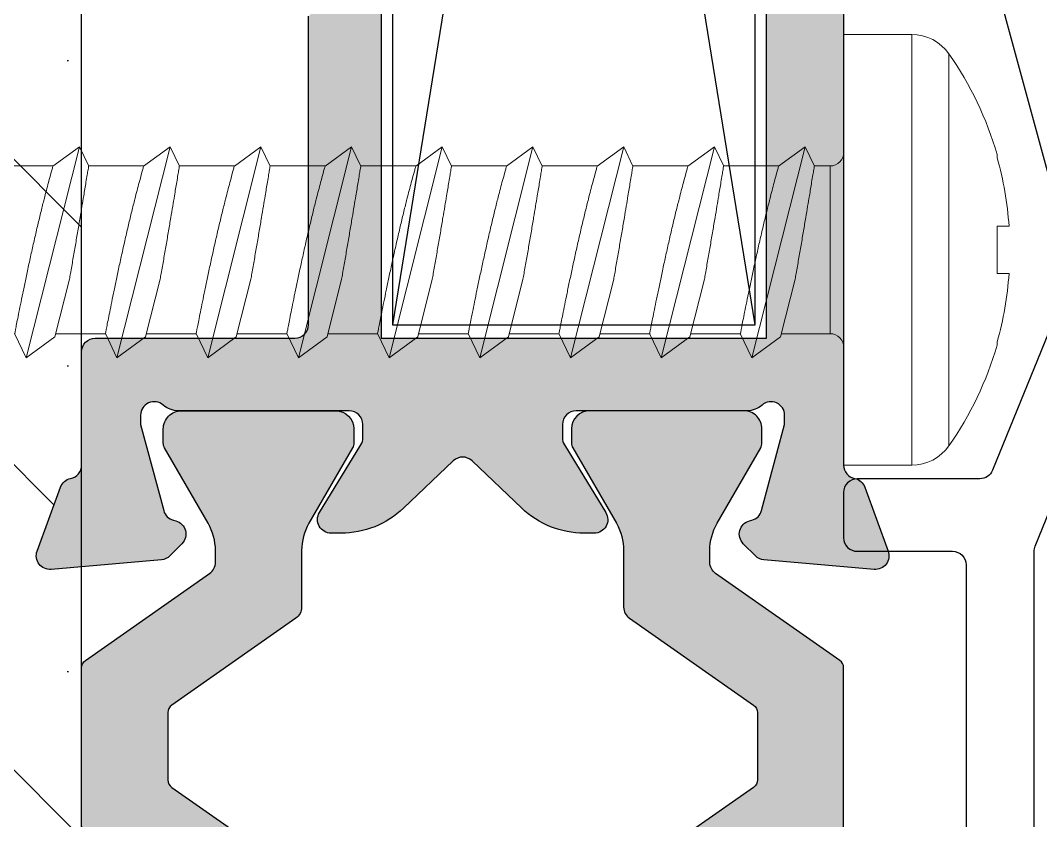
# Model space of a CAD drawing. Header units: millimetres. Extents: x 221 to 2771, y 196 to 840.
# Drawn here: x 488.093 to 492.592, y 639.186 to 642.715 of the extents above; entities that cross this region are included whole.
import ezdxf

# ---------------------------------------------------------------- set-up
doc = ezdxf.new("R2010")
doc.units = ezdxf.units.MM

# ---------------------------------------------------------------- blocks, each defined once
blk = doc.blocks.new('937600')
at = {"ltscale": 10, "true_color": 0xfed100}
blk.add_hatch(color=40, dxfattribs=at).paths.add_polyline_path([(1547.88237995128, 2589.597341685048), (1545.966553233715, 2592.334110638787, 0.2447295994679576), (1545.80270933737, 2592.419414616057), (1542.338200970781, 2592.419414616057, 0.2446984432265046), (1542.174370561923, 2592.334129903325), (1540.258050821073, 2589.59734168515, -0.244698443229239), (1540.012305207787, 2589.469414616056), (1539.751562038195, 2589.469414616056, -0.1316524975878347), (1539.151562038194, 2589.630184131516), (1537.486895248162, 2590.59127995085, 0.1316524975909414), (1537.381895248162, 2590.619414616054), (1537.070215386141, 2590.619414616054, 0.4142135623735969), (1536.670215386141, 2590.219414616056), (1536.670215386141, 2586.819414616055, 0.4142135623722245), (1537.070215386141, 2586.419414616053), (1537.381895248162, 2586.419414616053, 0.1316524975844648), (1537.486895248162, 2586.447549281262), (1539.151562038194, 2587.408645100595, -0.1316524975861845), (1539.751562038194, 2587.569414616055), (1541.001382603835, 2587.569414616055, 0.2446984432270405), (1541.247128217122, 2587.697341685149), (1543.163447957972, 2590.434129903328, -0.244698443230316), (1543.327278366829, 2590.519414616056), (1544.813152405453, 2590.519414616052, -0.2446984432284103), (1544.976982814311, 2590.434129903328), (1546.893302555161, 2587.697341685149, 0.2446984432273968), (1547.139048168448, 2587.569414616055), (1548.388868734089, 2587.569414616055, -0.1316524975861845), (1548.988868734089, 2587.408645100595), (1550.653535524121, 2586.447549281262, 0.1316524975844648), (1550.758535524121, 2586.419414616053), (1551.070215386141, 2586.419414616053, 0.4002778265251162), (1551.469758258792, 2586.80029674708), (1551.469758258792, 2590.119414616021), (1551.469758470221, 2590.238528065873, 0.4002810346958955), (1551.070215386141, 2590.619414616054), (1550.75853552412, 2590.619414616054, 0.1316524975914734), (1550.653535524121, 2590.59127995085), (1548.988868734088, 2589.630184131513, -0.1316524975870561), (1548.388868734088, 2589.469414616056), (1548.128125564496, 2589.469414616056, -0.2446984431217961)])
at = {"color": 40, "ltscale": 10, "true_color": 0xfed100}
blk.add_lwpolyline([(1551.470215386141, 2590.219414616056, 0.4142135623730951), (1551.070215386141, 2590.619414616054), (1550.758535524121, 2590.619414616054, 0.131652497587379), (1550.653535524121, 2590.59127995085), (1548.988868734089, 2589.630184131516, -0.1316524975873898), (1548.388868734089, 2589.469414616056), (1548.128125564496, 2589.469414616056, -0.2446984432290403), (1547.882379951209, 2589.59734168515), (1545.966553233715, 2592.334110638787, 0.2447295994633319), (1545.80270933737, 2592.419414616057), (1542.338200970781, 2592.419414616057, 0.2446984432290396), (1542.174370561923, 2592.334129903325), (1540.258050821074, 2589.59734168515, -0.2446984432290477), (1540.012305207787, 2589.469414616056), (1539.751562038194, 2589.469414616056, -0.1316524975873808), (1539.151562038194, 2589.630184131516), (1537.486895248162, 2590.59127995085, 0.1316524975873792), (1537.381895248162, 2590.619414616054), (1537.070215386141, 2590.619414616054, 0.4142135623730951), (1536.670215386141, 2590.219414616056), (1536.670215386141, 2586.819414616055, 0.414213562373091), (1537.070215386141, 2586.419414616053), (1537.381895248162, 2586.419414616053, 0.1316524975873785), (1537.486895248162, 2586.447549281262), (1539.151562038194, 2587.408645100595, -0.1316524975873824), (1539.751562038194, 2587.569414616055), (1541.001382603835, 2587.569414616055, 0.244698443229043), (1541.247128217122, 2587.697341685149), (1543.163447957972, 2590.434129903328, -0.2446984432290456), (1543.327278366829, 2590.519414616056), (1544.813152405453, 2590.519414616052, -0.2446984432290492), (1544.976982814311, 2590.434129903328), (1546.893302555161, 2587.697341685149, 0.2446984432290454), (1547.139048168448, 2587.569414616055), (1548.388868734089, 2587.569414616055, -0.1316524975873801), (1548.988868734089, 2587.408645100595), (1550.653535524121, 2586.447549281262, 0.1316524975874262), (1550.758535524121, 2586.419414616053), (1551.070215386141, 2586.419414616053, 0.4142135623730992), (1551.470215386141, 2586.819414616055)], format="xyb", close=True, dxfattribs=at)
blk = doc.blocks.new('4455')
at = {"ltscale": 10}
h = blk.add_hatch(color=252, dxfattribs=at)
h.dxf.hatch_style = 1
edge = h.paths.add_edge_path(flags=16)
edge.add_line((-228.5316633276282, -163.0348603060303), (-228.5316633276282, -156.4833934682138))
edge.add_line((-228.5316633276282, -156.4833934682138), (-216.0688442335498, -156.0481822354669))
edge.add_arc((-216.1316633276065, -154.2492787468569), 1.799999999975364, 271.9999999997794, 360.0000000000724)
edge.add_line((-214.3316633276311, -154.2492787468546), (-214.3316633276311, -133.5348603060884))
edge.add_arc((-216.1290599715097, -133.6316348100988), 1.800000000014573, 3.081914078974923, 64.99999999957359)
edge.add_line((-215.3683471003582, -132.0002807934252), (-217.1584488061538, -131.1655426591352))
edge.add_arc((-217.031663327657, -130.8936503230408), 0.2999999999741564, 180.0000000025865, 245.0000000030513, ccw=False)
edge.add_line((-217.3316633276312, -130.8936503230544), (-217.3316633276312, -128.4578184767343))
edge.add_arc((-217.0316633275935, -128.4578184767362), 0.3000000000377298, 154.0000000001847, 179.9999999996427, ccw=False)
edge.add_line((-217.3013015415175, -128.3263071326838), (-216.5097319518148, -126.7033489620263))
edge.add_arc((-216.2400937379448, -126.8348603060767), 0.2999999999882833, 89.99999999632428, 153.9999999959923, ccw=False)
edge.add_line((-216.2400937379256, -126.5348603060884), (-210.5316633276283, -126.5348603060302))
edge.add_line((-210.5316633276283, -126.5348603060302), (-210.5316633276283, -129.4625834868239))
edge.add_arc((-210.231663327634, -129.4625834868196), 0.2999999999942696, 180.0000000008265, 255.0000000017804)
edge.add_line((-210.3093090411543, -129.7523612347032), (-209.3303858472767, -130.0146629139381))
edge.add_arc((-209.4080315608506, -130.3044406618411), 0.3000000000268335, -29.999999996954273, 74.99999999284819, ccw=False)
edge.add_line((-209.148223939684, -130.4544406618407), (-209.3101242967581, -130.7348603060419))
edge.add_arc((-207.0584582468857, -132.0348603060384), 2.600000000026736, 150.000000000428, 270.0000000001783)
edge.add_line((-207.0584582468776, -134.6348603060651), (-200.3316633276311, -134.6348603060651))
edge.add_line((-200.3316633276311, -134.6348603060651), (-200.3316633276311, -163.0348603060302))
edge.add_line((-200.3316633276311, -163.0348603060302), (-228.5316633276282, -163.0348603060303))
edge = h.paths.add_edge_path()
edge.add_line((-202.3316633276283, -174.8348603060186), (-202.6316633276285, -174.5348603060193))
edge.add_line((-202.6316633276285, -174.5348603060193), (-202.9316633276278, -174.8348603060186))
edge.add_line((-202.9316633276278, -174.8348603060186), (-208.0316633276282, -174.8348603060186))
edge.add_line((-208.0316633276282, -174.8348603060186), (-208.0316633276282, -179.8348603060186))
edge.add_line((-208.0316633276282, -179.8348603060186), (-211.1388430045747, -179.8348603060186))
edge.add_arc((-211.1388430045845, -179.5348603060244), 0.2999999999942226, 210.0000000070649, 270.0000000018619, ccw=False)
edge.add_line((-211.3986506256963, -179.6848603060535), (-211.9914709487541, -178.6580653868332))
edge.add_arc((-211.7316633276089, -178.5080653868118), 0.3000000000192524, 179.999999999643, 210.0000000025995, ccw=False)
edge.add_line((-212.0316633276282, -178.50806538681), (-212.0316633276282, -178.1348603060069))
edge.add_arc((-211.7316633276364, -178.1348603060103), 0.2999999999917323, 89.99999999925478, 179.9999999993556, ccw=False)
edge.add_line((-211.7316633276325, -177.8348603060186), (-211.2543130584356, -177.8348603060186))
edge.add_arc((-211.2543130584609, -178.1348603060278), 0.300000000009234, 29.999999995883627, 89.99999999517797, ccw=False)
edge.add_line((-210.9945054373068, -177.9848603060419), (-210.7058303027054, -178.4848603060419))
edge.add_arc((-210.4460226816062, -178.3348603060346), 0.2999999999723528, 210.0000000046534, 270.0000000070526)
edge.add_line((-210.4460226815693, -178.6348603060069), (-209.7316633276325, -178.6348603060069))
edge.add_arc((-209.7316633276255, -178.334860306011), 0.2999999999959282, 269.9999999986665, 359.9999999985543)
edge.add_line((-209.4316633276296, -178.3348603060186), (-209.4316633276296, -176.8878661589879))
edge.add_arc((-209.7316633276494, -176.8878661589811), 0.3000000000197281, 359.9999999986983, 404.9999999948432)
edge.add_line((-209.5195312932603, -176.6757341246303), (-209.9436972008746, -176.2515682169652))
edge.add_arc((-209.7315651665043, -176.0394361826297), 0.2999999999955416, 131.4096221086089, 224.9999999952986, ccw=False)
edge.add_line((-209.9299965148286, -175.8144361826308), (-209.6129872682479, -175.5348603060302))
edge.add_arc((-209.8775623993649, -175.2348603060275), 0.4000000000089536, 311.409622110143, 449.9999999995514)
edge.add_line((-209.8775623993618, -174.8348603060186), (-218.7316633276289, -174.8348603060186))
edge.add_line((-218.7316633276289, -174.8348603060186), (-219.0316633276282, -174.5348603060193))
edge.add_line((-219.0316633276282, -174.5348603060193), (-219.3316633276283, -174.8348603060186))
edge.add_line((-219.3316633276283, -174.8348603060186), (-228.1857642559019, -174.8348603060186))
edge.add_arc((-228.1857642558986, -175.2348603060276), 0.400000000009003, 90.00000000046738, 228.5903778898383)
edge.add_line((-228.4503393870157, -175.5348603060303), (-228.133330140435, -175.8144361826308))
edge.add_arc((-228.3317614887592, -176.0394361826298), 0.2999999999954813, -44.999999995310816, 48.59037789140342, ccw=False)
edge.add_line((-228.119629454389, -176.2515682169652), (-228.543795361996, -176.6757341246303))
edge.add_arc((-228.3316633276083, -176.8878661589806), 0.3000000000183608, 135.0000000050487, 180.0000000014099)
edge.add_line((-228.6316633276267, -176.887866158988), (-228.6316633276267, -178.3348603060186))
edge.add_arc((-228.331663327635, -178.3348603060152), 0.2999999999917299, 180.0000000006439, 270.0000000007457)
edge.add_line((-228.3316633276311, -178.634860306007), (-227.6173039736725, -178.634860306007))
edge.add_arc((-227.617303973647, -178.3348603060274), 0.2999999999795507, 269.9999999951307, 329.9999999945529)
edge.add_line((-227.3574963525436, -178.4848603060419), (-227.0688212179496, -177.9848603060419))
edge.add_arc((-226.8090135967888, -178.1348603060393), 0.3000000000206891, 90.00000000608509, 150.0000000028533, ccw=False)
edge.add_line((-226.8090135968207, -177.8348603060186), (-226.3316633276311, -177.8348603060186))
edge.add_arc((-226.3316633276241, -178.1348603060146), 0.2999999999959329, 1.4466081665887032e-09, 90.00000000133258, ccw=False)
edge.add_line((-226.0316633276282, -178.134860306007), (-226.0316633276282, -178.50806538681))
edge.add_arc((-226.3316633276519, -178.5080653868233), 0.3000000000237198, -29.99999999959158, 2.5352733246108983e-09, ccw=False)
edge.add_line((-226.0718557064949, -178.6580653868333), (-226.66467602956, -179.6848603060535))
edge.add_arc((-226.9244836506643, -179.5348603060375), 0.2999999999810761, 269.9999999939093, 329.9999999943847, ccw=False)
edge.add_line((-226.9244836506962, -179.8348603060186), (-229.7316633276325, -179.8348603060186))
edge.add_arc((-229.7316633276376, -179.5348603060207), 0.2999999999978668, 180.0000000018159, 270.0000000009632, ccw=False)
edge.add_line((-230.0316633276354, -179.5348603060303), (-230.0316633276282, -155.3245669384088))
edge.add_arc((-229.7316633276541, -155.3245669384162), 0.2999999999741033, 91.99999999738259, 179.9999999985895, ccw=False)
edge.add_line((-229.7421331766503, -155.0247496903358), (-216.1211934786091, -154.5490959949275))
edge.add_arc((-216.1316633276055, -154.2492787468469), 0.2999999999743903, 271.9999999974357, 359.9999999985367)
edge.add_line((-215.8316633276311, -154.2492787468546), (-215.8316633276311, -133.6304208451948))
edge.add_arc((-216.1316633276537, -133.6304208451809), 0.3000000000225134, 359.9999999973533, 424.9999999971677)
edge.add_line((-216.0048778491085, -133.3585285090558), (-218.2542815893733, -132.3096143187323))
edge.add_arc((-217.8316633276198, -131.403306531689), 1.000000000011383, 179.9999999994778, 244.9999999994949, ccw=False)
edge.add_line((-218.8316633276312, -131.4033065316799), (-218.8316633276312, -128.2731239238238))
edge.add_arc((-217.831663327616, -128.2731239238234), 1.000000000015183, 153.9999999999899, 180.0000000000217, ccw=False)
edge.add_line((-218.7304573739287, -127.8347527770275), (-217.6387832657541, -125.5964891592922))
edge.add_arc((-216.7399892194606, -126.034860306085), 0.9999999999965712, 89.9999999997687, 153.9999999996642, ccw=False)
edge.add_line((-216.7399892194566, -125.0348603060884), (-207.4374595160165, -125.0348603060302))
edge.add_arc((-207.4374595159993, -125.3348603060087), 0.2999999999784866, 9.999999999855788, 90.00000000328072, ccw=False)
edge.add_line((-207.1420171901167, -125.2827658527131), (-207.0362210017314, -125.882765852748))
edge.add_arc((-207.3316633276372, -125.934860306041), 0.3000000000008662, -89.99999999885188, 9.999999998591022, ccw=False)
edge.add_line((-207.3316633276312, -126.2348603060419), (-208.6316633276341, -126.2348603060419))
edge.add_arc((-208.6316633276385, -126.5348603060331), 0.2999999999912348, 89.99999999915973, 179.9999999994507)
edge.add_line((-208.9316633276297, -126.5348603060302), (-208.9316633276297, -128.2348603060419))
edge.add_arc((-208.6316633276351, -128.2348603060373), 0.2999999999946185, 180.0000000008776, 255.0000000017293)
edge.add_line((-208.7093090411557, -128.5246380539211), (-207.4980548155994, -128.8491926454772))
edge.add_arc((-207.5757005289509, -129.1389703931818), 0.2999999997776125, 29.999999991118784, 75.00000002406472, ccw=False)
edge.add_line((-207.3158929079849, -128.9889703933332), (-206.9718557065038, -129.5848603060768))
edge.add_arc((-207.2316633274188, -129.7348603060293), 0.2999999997854234, -30.000000018737808, 30.000000013179317, ccw=False)
edge.add_line((-206.9718557065183, -129.8848603060069), (-207.9244836506672, -131.5348603060302))
edge.add_arc((-207.0584582468752, -132.0348603060259), 1.000000000004347, 150.0000000004314, 269.9999999998639)
edge.add_line((-207.0584582468776, -133.0348603060302), (-202.204868408376, -133.0348603060302))
edge.add_arc((-202.2048684083777, -132.0348603060263), 1.000000000003906, 270.0000000000956, 389.9999999996124)
edge.add_line((-201.3388430045865, -131.5348603060302), (-202.2914709487717, -129.8848603059487))
edge.add_arc((-202.0316633278426, -129.7348603060355), 0.2999999997779601, 149.9999999974448, 210.0000000053344, ccw=False)
edge.add_line((-202.291470948779, -129.584860306135), (-201.9474337472615, -128.9889703933332))
edge.add_arc((-201.6876261263445, -129.1389703931819), 0.2999999997352564, 104.99999998855051, 150.0000000041668, ccw=False)
edge.add_line((-201.7652718397488, -128.8491926455354), (-200.5540176141052, -128.5246380539211))
edge.add_arc((-200.6316633276235, -128.234860306039), 0.2999999999923281, 284.9999999979351, 359.9999999994581)
edge.add_line((-200.3316633276312, -128.2348603060418), (-200.3316633276312, -126.5348603060302))
edge.add_arc((-200.6316633276212, -126.5348603060318), 0.2999999999899673, 3.072628e-10, 90.00000000108233)
edge.add_line((-200.6316633276268, -126.2348603060419), (-201.9316633276297, -126.2348603060419))
edge.add_arc((-201.9316633276314, -125.9348603060414), 0.3000000000004877, 170.0000000013229, 270.00000000032765, ccw=False)
edge.add_line((-202.2271056535368, -125.882765852748), (-202.1213094651297, -125.2827658527131))
edge.add_arc((-201.8258671392437, -125.3348603060127), 0.29999999998247, 89.99999999874723, 169.9999999995059, ccw=False)
edge.add_line((-201.8258671392372, -125.0348603060302), (-199.0316633276283, -125.0348603060302))
edge.add_arc((-199.0316633276232, -125.3348603060207), 0.2999999999905328, 4.1518433135934174e-10, 90.00000000097418, ccw=False)
edge.add_line((-198.7316633276326, -125.3348603060186), (-198.7316633276326, -129.4625834868239))
edge.add_arc((-199.031663327625, -129.4625834868211), 0.2999999999923111, 284.99999999793255, 359.9999999994605, ccw=False)
edge.add_line((-198.9540176141066, -129.7523612347032), (-199.9329408079478, -130.0146629139381))
edge.add_arc((-199.8552950944096, -130.3044406618478), 0.3000000000240971, 105.0000000002413, 209.9999999957736)
edge.add_line((-200.1151027155769, -130.4544406618407), (-199.669485501215, -131.2262723178901))
edge.add_arc((-205.7316633275718, -134.7262723180012), 6.999999999939223, -4.388311936054379e-11, 30.000000001336787, ccw=False)
edge.add_line((-198.7316633276326, -134.7262723180066), (-198.7316633276326, -163.0348603060302))
edge.add_line((-198.7316633276326, -163.0348603060302), (-175.8316633276239, -163.0348603060302))
edge.add_arc((-175.831663327624, -162.7348603060373), 0.2999999999928067, 270.0000000000214, 349.0957167254452)
edge.add_arc((-175.2424965835926, -162.8483616165475), 0.2999999998072269, 109.999999989227, 169.0957167341891, ccw=False)
edge.add_line((-175.3451026264714, -162.5664538304736), (-173.9342693705888, -162.0529525198108))
edge.add_arc((-173.8316633275967, -162.3348603059927), 0.2999999999474333, -5.000000009055782, 110.00000000251961, ccw=False)
edge.add_line((-173.5328049182256, -162.3610070288596), (-173.7455795367326, -164.7930320475898))
edge.add_arc((-174.0444379454442, -164.76688532491), 0.2999999992742009, 314.999999983088, 355.00000001556737, ccw=False)
edge.add_line((-173.832305911664, -164.9790173588153), (-174.1002808932656, -165.2469923403878))
edge.add_arc((-174.312412927609, -165.0348603061156), 0.2999999999319119, 195.0000000538474, 315.0000000096127, ccw=False)
edge.add_line((-174.602190675357, -165.112506019901), (-174.6171336000382, -165.0567382659829))
edge.add_arc((-174.9069113479833, -165.134383979565), 0.3000000000696554, 15.00000000658914, 74.99999998948046)
edge.add_line((-174.8292656343813, -164.8446062316252), (-176.7316633276326, -164.3348603060185))
edge.add_line((-176.7316633276326, -164.3348603060185), (-176.9316633276224, -164.3348603060185))
edge.add_arc((-176.9316633276221, -164.6348603060326), 0.3000000000140844, 90.00000000005747, 221.4096221105533)
edge.add_arc((-177.5316633276011, -165.1640105682496), 0.4999999999729113, 6.582467904081568e-11, 41.40962211044422, ccw=False)
edge.add_line((-177.0316633276282, -165.1640105682491), (-177.0316633276282, -168.9348603060535))
edge.add_arc((-176.7316633276365, -168.9348603060501), 0.2999999999917293, 180.0000000006438, 270.0000000007458)
edge.add_line((-176.7316633276326, -169.2348603060418), (-176.4385787115291, -169.2348603060418))
edge.add_arc((-176.4385787116118, -168.9348603058928), 0.3000000001490198, 270.0000000157864, 301.4000000032385)
edge.add_line((-176.2822758219675, -169.1909255451937), (-174.7879662171884, -168.2787950668317))
edge.add_arc((-174.631663327641, -168.5348603060288), 0.3000000000098898, -2.659135134308599e-10, 121.39999999777339, ccw=False)
edge.add_line((-174.3316633276311, -168.5348603060302), (-174.3316633276311, -168.7524412335079))
edge.add_arc((-176.3316633277431, -168.7524412335188), 2.000000000111956, -43.59999999831439, 3.141735760436859e-10, ccw=False)
edge.add_line((-174.8833196047465, -170.1316803210248), (-175.9273063880076, -171.2279744428997))
edge.add_arc((-175.7100548295754, -171.4348603060243), 0.3000000000033847, 136.3999999995805, 223.6000000004195)
edge.add_line((-175.9273063880076, -171.641746169149), (-174.8833196047465, -172.7380402910821))
edge.add_arc((-176.3316633276665, -174.1172793785576), 2.00000000003545, 4.782236828759778e-10, 43.599999999193585, ccw=False)
edge.add_line((-174.3316633276311, -174.1172793785408), (-174.3316633276311, -174.3348603060185))
edge.add_arc((-174.6316633276391, -174.3348603060233), 0.3000000000079852, -121.3999999984216, 9.139853318629321e-10, ccw=False)
edge.add_line((-174.7879662171883, -174.590925545217), (-176.2822758219675, -173.6787950668549))
edge.add_arc((-176.438578711609, -173.9348603061461), 0.3000000001392285, 58.59999999623586, 89.99999999446649)
edge.add_line((-176.43857871158, -173.6348603060069), (-176.731663327618, -173.6348603060069))
edge.add_arc((-176.7316633276005, -173.9348603060346), 0.3000000000276943, 90.0000000033492, 180.0000000036042)
edge.add_line((-177.0316633276282, -173.9348603060535), (-177.0316633276282, -177.7057100438578))
edge.add_arc((-177.5316633275808, -177.7057100438649), 0.4999999999526736, -41.40962211132069, 8.105871529551223e-10, ccw=False)
edge.add_arc((-176.931663327636, -178.2348603060455), 0.2999999999846255, 138.5903778918056, 270.0000000012123)
edge.add_line((-176.9316633276296, -178.5348603060302), (-176.7316633276325, -178.5348603060302))
edge.add_line((-176.7316633276325, -178.5348603060302), (-174.8292656344104, -178.0251143804235))
edge.add_arc((-174.9069113479729, -177.7353366324835), 0.3000000000596858, 285.0000000032206, 344.999999992849)
edge.add_line((-174.6171336000382, -177.8129823460658), (-174.6021906753424, -177.7572145921476))
edge.add_arc((-174.3124129275982, -177.8348603059418), 0.2999999999304502, 44.99999999300371, 164.9999999443669, ccw=False)
edge.add_line((-174.1002808932656, -177.6227282716609), (-173.8323059116494, -177.8907032533498))
edge.add_arc((-174.0444379453891, -178.1028352872211), 0.2999999992214811, 4.999999989939909, 45.00000001777693, ccw=False)
edge.add_line((-173.7455795367325, -178.0766885645171), (-173.5328049182256, -180.5087135831891))
edge.add_arc((-173.8316633275966, -180.534860306056), 0.2999999999474401, -110.00000000251782, 5.00000000905402, ccw=False)
edge.add_line((-173.9342693705887, -180.8167680922379), (-175.345102626464, -180.3032667816333))
edge.add_arc((-175.2424965835174, -180.0213589954876), 0.2999999998978847, 190.9042832651128, 250.0000000032779, ccw=False)
edge.add_arc((-175.8316633276173, -180.1348603059858), 0.2999999999672476, 10.90428327052404, 90.00000000261981)
edge.add_line((-175.8316633276311, -179.8348603060185), (-178.3316633276311, -179.8348603060185))
edge.add_arc((-178.331663327635, -179.5348603060268), 0.2999999999917304, 180.000000000644, 270.0000000007456, ccw=False)
edge.add_line((-178.6316633276267, -179.5348603060302), (-178.6316633276267, -175.1348603060069))
edge.add_arc((-178.9316633276226, -175.1348603060144), 0.2999999999959282, 1.4457105e-09, 90.00000000133348)
edge.add_line((-178.9316633276296, -174.8348603060185), (-185.7316633276289, -174.8348603060186))
edge.add_line((-185.7316633276289, -174.8348603060186), (-186.0316633276282, -174.5348603060193))
edge.add_line((-186.0316633276282, -174.5348603060193), (-186.3316633276283, -174.8348603060186))
edge.add_line((-186.3316633276283, -174.8348603060186), (-202.3316633276283, -174.8348603060186))
h.paths.add_polyline_path([(-178.6316633276267, -173.2348603060418), (-178.6316633276268, -164.7348603060418), (-228.5316633276282, -164.7348603060419), (-228.5316633276282, -173.2348603060419)], flags=16)
at = {"color": 252, "ltscale": 10}
blk.add_lwpolyline([(-198.7316633276326, -163.0348603060302), (-175.8316633276239, -163.0348603060302, 0.3595082375644083), (-175.5370799555215, -162.7916109613325, -0.2637246697257991), (-175.3451026264714, -162.5664538304736), (-173.9342693705888, -162.0529525198108, -0.5486187866923773), (-173.5328049182256, -162.3610070288596), (-173.7455795367326, -164.7930320475898, -0.1763269808545892), (-173.832305911664, -164.9790173588153), (-174.1002808932656, -165.2469923403878, -0.5773502689322785), (-174.602190675357, -165.112506019901), (-174.6171336000382, -165.0567382659829, 0.2679491923511123), (-174.8292656343813, -164.8446062316252), (-176.7316633276326, -164.3348603060185), (-176.9316633276224, -164.3348603060185, 0.6457513110721645), (-177.1566633276282, -164.8332916543768, -0.1826758136865927), (-177.0316633276282, -165.1640105682491), (-177.0316633276282, -168.9348603060535, 0.4142135623736166), (-176.7316633276326, -169.2348603060418), (-176.4385787115291, -169.2348603060418, 0.1378721066917674), (-176.2822758219675, -169.1909255451937), (-174.7879662171884, -168.2787950668317, -0.5855240683083235), (-174.3316633276311, -168.5348603060302), (-174.3316633276311, -168.7524412335079, -0.1925696473169882), (-174.8833196047465, -170.1316803210248), (-175.9273063880076, -171.2279744428997, 0.3999714640790191), (-175.9273063880076, -171.641746169149), (-174.8833196047465, -172.7380402910821, -0.1925696473173791), (-174.3316633276311, -174.1172793785408), (-174.3316633276311, -174.3348603060185, -0.5855240683159196), (-174.7879662171883, -174.590925545217), (-176.2822758219675, -173.6787950668549, 0.1378721067396915), (-176.43857871158, -173.6348603060069), (-176.731663327618, -173.6348603060069, 0.4142135623743989), (-177.0316633276282, -173.9348603060535), (-177.0316633276282, -177.7057100438578, -0.1826758136944971), (-177.1566633276282, -178.0364289577301, 0.6457513110654308), (-176.9316633276296, -178.5348603060302), (-176.7316633276325, -178.5348603060302), (-174.8292656344104, -178.0251143804235, 0.2679491923826188), (-174.6171336000382, -177.8129823460658), (-174.6021906753424, -177.7572145921476, -0.5773502689066686), (-174.1002808932656, -177.6227282716609), (-173.8323059116494, -177.8907032533498, -0.1763269808337032), (-173.7455795367325, -178.0766885645171), (-173.5328049182256, -180.5087135831891, -0.5486187866923543), (-173.9342693705887, -180.8167680922379), (-175.345102626464, -180.3032667816333, -0.2637246696940787), (-175.537079955536, -180.0781096507162, 0.3595082375972829), (-175.8316633276311, -179.8348603060185), (-178.3316633276311, -179.8348603060185, -0.4142135623736144), (-178.6316633276267, -179.5348603060302), (-178.6316633276267, -175.1348603060069, 0.4142135623725214), (-178.9316633276296, -174.8348603060185), (-185.7316633276289, -174.8348603060185)], format="xyb", dxfattribs=at)
for points in [[(-178.6316633276246, -173.2348603060545), (-178.6316633276246, -164.7348603060559), (-228.5316633276261, -164.7348603060559), (-228.5316633276261, -173.2348603060546)], [(-178.6316633276245, -173.2348603060545), (-178.6316633276245, -164.7348603060559), (-228.5316633276261, -164.7348603060559), (-228.5316633276261, -173.2348603060546)], [(-178.6316633276267, -173.2348603060418), (-178.6316633276267, -164.7348603060418), (-228.5316633276282, -164.7348603060418), (-228.5316633276282, -173.2348603060419)]]:
    blk.add_lwpolyline(points, close=True, dxfattribs=at)
blk = doc.blocks.new('50S14')
at = {"lineweight": -2}
blk.add_blockref('4455', (0, 0), dxfattribs=at)
blk.add_blockref('937600', (-1713.701878713769, -2755.454274922083))
at = {"xscale": -1, "rotation": 180}
blk.add_blockref('937600', (-1713.701878713769, 2412.584554310034), dxfattribs=at)
blk = doc.blocks.new('A02110')
at = {"color": 31}
for points in [[(2029.584703712884, 5268.177844598389), (2029.284703712884, 5267.877844598383), (2029.284703712884, 5264.680625773905, 0.4142135623729307), (2030.284703712884, 5263.680625773906), (2034.116074562781, 5263.680625773906, 0.1989123673807554), (2034.823181343968, 5263.97351899272), (2036.533145019068, 5265.683482667819, -0.1306301045557705), (2036.849183316643, 5265.866795522274), (2046.990653145267, 5268.627941962632, -0.1644935963709427)], [(2047.949869443097, 5268.570081673677), (2051.897736858923, 5266.964273694346, -0.3050905317345852), (2052.084703712883, 5266.686382514392), (2052.084703712883, 5263.980625773906, 0.4142135623756103), (2052.384703712883, 5263.680625773906), (2053.384703712883, 5263.680625773906, 0.4142135623735869), (2053.684703712883, 5263.980625773906), (2053.684703712883, 5266.080625773905, -0.4142135623738342), (2053.984703712883, 5266.380625773905), (2061.984703713712, 5266.380625773905, -0.4142135623717015)]]:
    blk.add_lwpolyline(points, format="xyb", dxfattribs=at)
blk.add_lwpolyline([(2047.9847037129, 5270.511654630269), (2047.9847037129, 5272.680625773906, -0.4142135623732202), (2048.4847037129, 5273.180625773906), (2067.484703713696, 5273.180625773906, -0.4142135623732202), (2067.984703713696, 5272.680625773906), (2067.984703713696, 5270.511654630269, -0.3050905317354242), (2067.673092290428, 5270.048502663678), (2062.397736859751, 5267.902734593952, -0.0968800440917051), (2062.284703713712, 5267.880625773905), (2053.684703712884, 5267.880625773905, -0.0968800440910017), (2053.571670566844, 5267.902734593952), (2048.296315136167, 5270.048502663677, -0.3050905317365377)], format="xyb", close=True, dxfattribs=at)
blk = doc.blocks.new('B.G.R.1A')
h = blk.add_hatch()
h.set_pattern_fill('SACNCR', color=253, scale=2)
h.set_pattern_definition([(45, (0, 0), (-3.367596045400933, 3.367596045400933), []), (45, (3.3676, 0), (-3.367596045400933, 3.367596045400933), [0, -4.762500000000002])])
h.paths.add_polyline_path([(1188.644266486262, -532.9070469254706), (1188.644266486262, -526.8348577591715), (1188.344266486265, -526.8348577591717), (1185.537086809314, -526.8348577591717), (1169.751446163209, -526.8348577591717), (1166.644266486258, -526.8348577591717), (1136.944266486263, -526.8348577591717), (1134.444266486256, -526.8348577591718, 0.359508237590969), (1134.149683114166, -527.0781071038693, -0.2637246696950143), (1133.957705785094, -527.3032642347864), (1132.546872529205, -527.8167655453963, -0.5486187866382563), (1132.145408076853, -527.508711036377), (1132.204362599478, -526.8348577591715), (1129.976280901618, -526.8348577591706), (1126.511772535028, -526.8348577591706), (1124.284170373042, -526.8348577591715), (1124.343124895667, -527.5087110363784, -0.5486187866393087), (1123.941660443309, -527.8167655454041), (1122.530827187409, -527.303264234764, -0.263724669681111), (1122.338849858353, -527.0781071038691, 0.3595082375978501), (1122.044266486258, -526.8348577591718), (1119.544266486254, -526.8348577591717), (1066.944266486269, -526.8348577591717), (1064.444266486253, -526.8348577591718, 0.3595082375874102), (1064.14968311417, -527.0781071038691, -0.2637246696804762), (1063.957705785113, -527.3032642347642), (1062.546872529225, -527.8167655453994, -0.5486187866362225), (1062.145408076854, -527.5087110363943), (1062.204362599481, -526.8348577591715), (1059.976760437491, -526.8348577591714), (1056.512252070902, -526.8348577591714), (1054.284170373043, -526.8348577591715), (1054.343124895668, -527.5087110363766, -0.5486187866391598), (1053.941660443315, -527.8167655453958), (1052.530827187426, -527.3032642347862, -0.2637246696928477), (1052.338849858354, -527.0781071038691, 0.3595082375892969), (1052.044266486268, -526.8348577591714), (1049.544266486259, -526.8348577591714), (1019.844266486262, -526.8348577591714), (1016.737086809316, -526.8348577591714), (1000.951446163194, -526.8348577591715), (998.1442664862577, -526.8348577591715), (997.8442664862566, -526.8348577591715), (997.8442664862566, -532.9070469254706)])
h.paths.add_polyline_path([(1171.445277237523, -532.198688393428), (1184.285277237523, -532.198688393428), (1184.285277237523, -540.7353550600947), (1171.445277237523, -540.7353550600947)], flags=25)
h.paths.add_polyline_path([(1002.916895935631, -532.6114864272649), (1019.519395935631, -532.6114864272649), (1019.519395935631, -540.6556530939316), (1002.916895935631, -540.6556530939316)], flags=25)
h.paths.add_polyline_path([(1171.445277237523, -532.198688393428), (1184.285277237523, -532.198688393428), (1184.285277237523, -540.7353550600947), (1171.445277237523, -540.7353550600947)], flags=25)
h.paths.add_polyline_path([(1002.916895935631, -532.6114864272649), (1019.519395935631, -532.6114864272649), (1019.519395935631, -540.6556530939316), (1002.916895935631, -540.6556530939316)], flags=25)
at = {"lineweight": -2}
blk.add_line((1188.644266486262, -526.834857759173), (997.8442664862566, -526.8348577591712), dxfattribs=at)
blk = doc.blocks.new('3095-2D')
at = {"color": 253}
for p, q in [((5087.022316027016, 1505.190873173737), (5136.322316027015, 1497.190873173737)), ((5136.322316027015, 1505.190873173737), (5087.022316027015, 1497.190873173737))]:
    blk.add_line(p, q, dxfattribs=at)
blk.add_lwpolyline([(5087.022316027016, 1497.190873173737), (5087.022316027016, 1505.190873173737), (5136.322316027015, 1505.190873173737), (5136.322316027015, 1497.190873173737)], close=True, dxfattribs=at)
blk = doc.blocks.new('CV')
at = {"color": 7, "linetype": 'Continuous', "lineweight": 15}
for p, q in [((3112.746904472142, 819.5948827006425), (3111.246904472142, 819.5948827006425)), ((3111.246904472142, 819.5948827006425), (3111.246904472142, 810.0948827006425)), ((3112.746904472142, 819.5948827006425), (3112.746904472142, 810.0948827006425)), ((3113.566715664709, 819.1675166225698), (3113.566715664709, 810.5222487787134)), ((3094.394714250977, 817.1189299210885), (3093.223094056075, 812.4641145521539)), ((3094.394714250977, 817.1189299210885), (3093.810608097918, 816.6935150948823)), ((3094.599963960392, 816.692026529375), (3094.394714250977, 817.1189299210885)), ((3096.394714250977, 817.1189299210885), (3095.223094056075, 812.4641145521539)), ((3096.394714250977, 817.1189299210885), (3095.810608097918, 816.6935150948823)), ((3096.599963960392, 816.692026529375), (3096.394714250977, 817.1189299210885)), ((3098.394714250977, 817.1189299210885), (3097.223094056075, 812.4641145521539)), ((3098.394714250977, 817.1189299210885), (3097.810608097918, 816.6935150948823)), ((3098.599963960392, 816.692026529375), (3098.394714250977, 817.1189299210885)), ((3100.394714250977, 817.1189299210885), (3099.223094056075, 812.4641145521539)), ((3100.394714250977, 817.1189299210885), (3099.810608097918, 816.6935150948823)), ((3100.599963960392, 816.692026529375), (3100.394714250977, 817.1189299210885)), ((3102.394714250977, 817.1189299210885), (3101.223094056075, 812.4641145521539)), ((3102.394714250977, 817.1189299210885), (3101.810608097918, 816.6935150948823)), ((3102.599963960392, 816.692026529375), (3102.394714250977, 817.1189299210885)), ((3104.394714250977, 817.1189299210885), (3103.223094056075, 812.4641145521539)), ((3104.394714250977, 817.1189299210885), (3103.810608097918, 816.6935150948823)), ((3104.599963960392, 816.692026529375), (3104.394714250977, 817.1189299210885)), ((3106.394714250977, 817.1189299210885), (3105.223094056075, 812.4641145521539)), ((3106.394714250977, 817.1189299210885), (3105.810608097918, 816.6935150948823)), ((3106.599963960392, 816.692026529375), (3106.394714250977, 817.1189299210885)), ((3108.394714250977, 817.1189299210885), (3107.223094056075, 812.4641145521539)), ((3108.394714250977, 817.1189299210885), (3107.810608097918, 816.6935150948823)), ((3108.599963960392, 816.692026529375), (3108.394714250977, 817.1189299210885)), ((3110.394714250977, 817.1189299210885), (3109.223094056075, 812.4641145521539)), ((3110.394714250977, 817.1189299210885), (3109.810608097918, 816.6935150948823)), ((3110.599963960392, 816.692026529375), (3110.394714250977, 817.1189299210885)), ((3114.62891916857, 816.9448827006411), (3114.62891916857, 816.879483398566)), ((3093.811682670765, 816.6948827006429), (3092.597966328203, 816.6948827006429)), ((3095.811682670765, 816.6948827006429), (3094.597966328203, 816.6948827006429)), ((3097.811682670765, 816.6948827006429), (3096.597966328203, 816.6948827006429)), ((3099.811682670765, 816.6948827006429), (3098.597966328203, 816.6948827006429)), ((3101.811682670765, 816.6948827006429), (3100.597966328203, 816.6948827006429)), ((3103.811682670765, 816.6948827006429), (3102.597966328203, 816.6948827006429)), ((3105.811682670765, 816.6948827006429), (3104.597966328203, 816.6948827006429)), ((3107.811682670765, 816.6948827006429), (3106.597966328203, 816.6948827006429)), ((3109.811682670765, 816.6948827006429), (3108.597966328203, 816.6948827006429)), ((3110.946904472139, 816.6948827006429), (3110.597966328203, 816.6948827006429)), ((3110.946904472139, 812.9948827006422), (3110.946904472139, 816.6948827006429)), ((3114.890998274464, 815.364882700643), (3114.62891916857, 815.364882700643)), ((3114.62891916857, 815.364882700643), (3114.62891916857, 814.3248827006439)), ((3114.62891916857, 814.3248827006439), (3114.890998274464, 814.3248827006439)), ((3094.174748048097, 814.19656474105), (3093.854423181363, 812.9239227029677)), ((3096.174748048097, 814.19656474105), (3095.854423181363, 812.9239227029677)), ((3098.174748048097, 814.19656474105), (3097.854423181363, 812.9239227029677)), ((3100.174748048097, 814.19656474105), (3099.854423181363, 812.9239227029677)), ((3102.174748048097, 814.19656474105), (3101.854423181363, 812.9239227029677)), ((3104.174748048097, 814.19656474105), (3103.854423181363, 812.9239227029677)), ((3106.174748048097, 814.19656474105), (3105.854423181363, 812.9239227029677)), ((3108.174748048097, 814.19656474105), (3107.854423181363, 812.9239227029677)), ((3110.174748048097, 814.19656474105), (3109.854423181363, 812.9239227029677)), ((3092.966548108534, 812.9977101194484), (3093.223094056075, 812.4641145521539)), ((3093.223094056075, 812.4641145521539), (3093.854423181363, 812.9239227029677)), ((3093.872283861054, 812.9948827006422), (3094.968651198198, 812.9948827006422)), ((3094.966548108534, 812.9977101194484), (3095.223094056075, 812.4641145521539)), ((3095.223094056075, 812.4641145521539), (3095.854423181363, 812.9239227029677)), ((3095.872283861054, 812.9948827006422), (3096.968651198198, 812.9948827006422)), ((3096.966548108534, 812.9977101194484), (3097.223094056075, 812.4641145521539)), ((3097.223094056075, 812.4641145521539), (3097.854423181363, 812.9239227029677)), ((3097.872283861054, 812.9948827006422), (3098.968651198198, 812.9948827006422)), ((3098.966548108534, 812.9977101194484), (3099.223094056075, 812.4641145521539)), ((3099.223094056075, 812.4641145521539), (3099.854423181363, 812.9239227029677)), ((3099.872283861054, 812.9948827006422), (3100.968651198198, 812.9948827006422)), ((3100.966548108534, 812.9977101194484), (3101.223094056075, 812.4641145521539)), ((3101.223094056075, 812.4641145521539), (3101.854423181363, 812.9239227029677)), ((3101.872283861054, 812.9948827006422), (3102.968651198198, 812.9948827006422)), ((3102.966548108534, 812.9977101194484), (3103.223094056075, 812.4641145521539)), ((3103.223094056075, 812.4641145521539), (3103.854423181363, 812.9239227029677)), ((3103.872283861054, 812.9948827006422), (3104.968651198198, 812.9948827006422)), ((3104.966548108534, 812.9977101194484), (3105.223094056075, 812.4641145521539)), ((3105.223094056075, 812.4641145521539), (3105.854423181363, 812.9239227029677)), ((3105.872283861054, 812.9948827006422), (3106.968651198198, 812.9948827006422)), ((3106.966548108534, 812.9977101194484), (3107.223094056075, 812.4641145521539)), ((3107.223094056075, 812.4641145521539), (3107.854423181363, 812.9239227029677)), ((3107.872283861054, 812.9948827006422), (3108.968651198198, 812.9948827006422)), ((3108.966548108534, 812.9977101194484), (3109.223094056075, 812.4641145521539)), ((3109.223094056075, 812.4641145521539), (3109.854423181363, 812.9239227029677)), ((3109.872283861054, 812.9948827006422), (3110.946904472139, 812.9948827006422)), ((3114.62891916857, 812.8102820027173), (3114.62891916857, 812.7448827006422)), ((3111.246904472142, 810.0948827006425), (3112.746904472142, 810.0948827006425))]:
    blk.add_line(p, q, dxfattribs=at)
for centre, radius, start, end in [((3112.746904472142, 818.5948827006443), 1.000000000000025, 34.93410213060456, 90), ((3107.378218031461, 814.8448827006425), 7.548686440677985, 16.15245223852334, 34.93410213061096), ((3110.946904472139, 816.9948827006422), 0.3000000000000114, 270, 0), ((3107.378218031461, 814.8448827006425), 7.530754741702544, 3.959434757595074, 15.67451496983622), ((3107.378218031461, 814.8448827006425), 7.530754741702544, 344.3254850301638, 356.040565242405), ((3110.946904472139, 812.6948827006429), 0.3000000000000114, 0, 90), ((3107.378218031461, 814.8448827006425), 7.548686440677977, 325.065897869389, 343.8475477614767), ((3112.746904472142, 811.0948827006425), 1.000000000000025, 270, 325.0658978693954)]:
    blk.add_arc(centre, radius, start, end, dxfattribs=at)
for points, knots in [([(3093.711829043799, 816.3296888430407), (3093.737173808257, 816.4229145495767), (3093.777266283383, 816.5703867948662), (3093.804397319063, 816.6662880636097), (3093.81418612581, 816.7008873287261), (3093.811939715195, 816.692955208807), (3093.811681059275, 816.6920418896818)], [0, 0, 0, 0, 0.4425636615198524, 0.7000843358977801, 0.96546714939662, 1, 1, 1, 1]), ([(3094.597965240506, 816.6910655703298), (3094.597694377828, 816.6894117954628), (3094.597080073136, 816.6856611064461), (3094.586154971717, 816.6190123923272), (3094.567228410526, 816.5037696301308), (3094.536697978083, 816.3184021127138), (3094.486718007172, 816.0163753283189), (3094.423421994356, 815.6374637613983), (3094.35973026401, 815.2609238868984), (3094.306718622343, 814.9507537441507), (3094.251935712628, 814.6341833432864), (3094.207748402432, 814.38226446474), (3094.182302156847, 814.2390732515298), (3094.174748048097, 814.19656474105)], [0, 0, 0, 0, 0.0686302703184319, 0.155650449345055, 0.2401376174535892, 0.3270430227070437, 0.450630886956946, 0.6076164734000691, 0.6945071704748984, 0.7838689435151175, 0.871615502433573, 0.9618870904322876, 0.9999999999999998, 0.9999999999999998, 0.9999999999999998, 0.9999999999999998]), ([(3095.711829043799, 816.3296888430407), (3095.737173808257, 816.4229145495767), (3095.777266283383, 816.5703867948662), (3095.804397319063, 816.6662880636097), (3095.81418612581, 816.7008873287261), (3095.811939715195, 816.692955208807), (3095.811681059275, 816.6920418896818)], [0, 0, 0, 0, 0.4425636615198518, 0.7000843358977789, 0.9654671493966192, 1, 1, 1, 1]), ([(3096.597965240506, 816.6910655703298), (3096.597694377828, 816.6894117954628), (3096.597080073136, 816.6856611064461), (3096.586154971717, 816.6190123923272), (3096.567228410526, 816.5037696301308), (3096.536697978083, 816.3184021127138), (3096.486718007172, 816.0163753283189), (3096.423421994356, 815.6374637613983), (3096.35973026401, 815.2609238868984), (3096.306718622347, 814.9507537441507), (3096.251935712628, 814.6341833432864), (3096.207748402432, 814.38226446474), (3096.182302156847, 814.2390732515298), (3096.174748048097, 814.19656474105)], [0, 0, 0, 0, 0.068630270318431, 0.155650449345054, 0.2401376174535881, 0.3270430227070426, 0.450630886956946, 0.6076164734000691, 0.6945071704748981, 0.7838689435151175, 0.8716155024335732, 0.9618870904322876, 1, 1, 1, 1]), ([(3097.711829043799, 816.3296888430407), (3097.737173808257, 816.4229145495767), (3097.777266283387, 816.5703867948662), (3097.804397319063, 816.6662880636097), (3097.81418612581, 816.7008873287261), (3097.811939715195, 816.692955208807), (3097.811681059275, 816.6920418896818)], [0, 0, 0, 0, 0.4425636615198519, 0.7000843358977789, 0.9654671493966192, 1, 1, 1, 1]), ([(3098.597965240506, 816.6910655703298), (3098.597694377828, 816.6894117954628), (3098.597080073136, 816.6856611064461), (3098.586154971717, 816.6190123923272), (3098.567228410526, 816.5037696301308), (3098.536697978083, 816.3184021127138), (3098.486718007172, 816.0163753283189), (3098.423421994356, 815.6374637613983), (3098.35973026401, 815.2609238868984), (3098.306718622343, 814.9507537441507), (3098.251935712628, 814.6341833432864), (3098.207748402432, 814.38226446474), (3098.182302156847, 814.2390732515298), (3098.174748048097, 814.19656474105)], [0, 0, 0, 0, 0.0686302703184315, 0.1556504493450545, 0.2401376174535887, 0.3270430227070432, 0.450630886956946, 0.6076164734000692, 0.6945071704748984, 0.7838689435151175, 0.8716155024335733, 0.961887090432288, 1, 1, 1, 1]), ([(3099.711829043799, 816.3296888430407), (3099.737173808257, 816.4229145495767), (3099.777266283387, 816.5703867948662), (3099.804397319063, 816.6662880636097), (3099.81418612581, 816.7008873287261), (3099.811939715195, 816.692955208807), (3099.811681059275, 816.6920418896818)], [0, 0, 0, 0, 0.4425636615198518, 0.7000843358977789, 0.9654671493966192, 1, 1, 1, 1]), ([(3100.597965240506, 816.6910655703298), (3100.597694377828, 816.6894117954628), (3100.597080073136, 816.6856611064461), (3100.586154971717, 816.6190123923272), (3100.567228410526, 816.5037696301308), (3100.536697978083, 816.3184021127138), (3100.486718007172, 816.0163753283189), (3100.423421994356, 815.6374637613983), (3100.35973026401, 815.2609238868984), (3100.306718622343, 814.9507537441507), (3100.251935712628, 814.6341833432864), (3100.207748402432, 814.38226446474), (3100.182302156847, 814.2390732515298), (3100.174748048097, 814.19656474105)], [0, 0, 0, 0, 0.068630270318431, 0.155650449345054, 0.2401376174535881, 0.3270430227070426, 0.450630886956946, 0.6076164734000691, 0.6945071704748981, 0.7838689435151175, 0.8716155024335732, 0.9618870904322876, 1, 1, 1, 1]), ([(3101.711829043799, 816.3296888430407), (3101.737173808257, 816.4229145495767), (3101.777266283383, 816.5703867948662), (3101.804397319063, 816.6662880636097), (3101.81418612581, 816.7008873287261), (3101.811939715195, 816.692955208807), (3101.811681059275, 816.6920418896818)], [0, 0, 0, 0, 0.4425636615198519, 0.7000843358977789, 0.9654671493966192, 1, 1, 1, 1]), ([(3102.597965240506, 816.6910655703298), (3102.597694377828, 816.6894117954628), (3102.597080073136, 816.6856611064461), (3102.586154971717, 816.6190123923272), (3102.567228410526, 816.5037696301308), (3102.536697978083, 816.3184021127138), (3102.486718007172, 816.0163753283189), (3102.423421994356, 815.6374637613983), (3102.35973026401, 815.2609238868984), (3102.306718622343, 814.9507537441507), (3102.251935712628, 814.6341833432864), (3102.207748402432, 814.38226446474), (3102.182302156847, 814.2390732515298), (3102.174748048097, 814.19656474105)], [0, 0, 0, 0, 0.0686302703184315, 0.1556504493450545, 0.2401376174535886, 0.3270430227070431, 0.4506308869569459, 0.6076164734000692, 0.6945071704748984, 0.7838689435151175, 0.8716155024335733, 0.961887090432288, 1, 1, 1, 1]), ([(3103.711829043799, 816.3296888430407), (3103.737173808257, 816.4229145495767), (3103.777266283383, 816.5703867948662), (3103.804397319063, 816.6662880636097), (3103.81418612581, 816.7008873287261), (3103.811939715195, 816.692955208807), (3103.811681059275, 816.6920418896818)], [0, 0, 0, 0, 0.4425636615198519, 0.7000843358977792, 0.9654671493966192, 1, 1, 1, 1]), ([(3104.597965240506, 816.6910655703298), (3104.597694377828, 816.6894117954628), (3104.597080073136, 816.6856611064461), (3104.586154971717, 816.6190123923272), (3104.567228410526, 816.5037696301308), (3104.536697978083, 816.3184021127138), (3104.486718007172, 816.0163753283189), (3104.423421994356, 815.6374637613983), (3104.35973026401, 815.2609238868984), (3104.306718622347, 814.9507537441507), (3104.251935712628, 814.6341833432864), (3104.207748402432, 814.38226446474), (3104.182302156847, 814.2390732515298), (3104.174748048097, 814.19656474105)], [0, 0, 0, 0, 0.0686302703184319, 0.1556504493450549, 0.2401376174535891, 0.3270430227070435, 0.4506308869569461, 0.6076164734000692, 0.6945071704748984, 0.7838689435151175, 0.8716155024335733, 0.961887090432288, 1, 1, 1, 1]), ([(3105.711829043799, 816.3296888430407), (3105.737173808257, 816.4229145495767), (3105.777266283387, 816.5703867948662), (3105.804397319063, 816.6662880636097), (3105.81418612581, 816.7008873287261), (3105.811939715195, 816.692955208807), (3105.811681059275, 816.6920418896818)], [0, 0, 0, 0, 0.4425636615198519, 0.7000843358977792, 0.9654671493966192, 1, 1, 1, 1]), ([(3106.597965240506, 816.6910655703298), (3106.597694377828, 816.6894117954628), (3106.597080073136, 816.6856611064461), (3106.586154971717, 816.6190123923272), (3106.567228410526, 816.5037696301308), (3106.536697978083, 816.3184021127138), (3106.486718007172, 816.0163753283189), (3106.423421994356, 815.6374637613983), (3106.35973026401, 815.2609238868984), (3106.306718622343, 814.9507537441507), (3106.251935712628, 814.6341833432864), (3106.207748402432, 814.38226446474), (3106.182302156847, 814.2390732515298), (3106.174748048097, 814.19656474105)], [0, 0, 0, 0, 0.0686302703184319, 0.1556504493450549, 0.2401376174535891, 0.3270430227070435, 0.4506308869569461, 0.6076164734000692, 0.6945071704748984, 0.7838689435151175, 0.8716155024335733, 0.961887090432288, 1, 1, 1, 1]), ([(3107.711829043799, 816.3296888430407), (3107.737173808257, 816.4229145495767), (3107.777266283387, 816.5703867948662), (3107.804397319063, 816.6662880636097), (3107.81418612581, 816.7008873287261), (3107.811939715195, 816.692955208807), (3107.811681059275, 816.6920418896818)], [0, 0, 0, 0, 0.4425636615198517, 0.7000843358977789, 0.9654671493966188, 1, 1, 1, 1]), ([(3108.597965240506, 816.6910655703298), (3108.597694377828, 816.6894117954628), (3108.597080073136, 816.6856611064461), (3108.586154971717, 816.6190123923272), (3108.567228410526, 816.5037696301308), (3108.536697978083, 816.3184021127138), (3108.486718007172, 816.0163753283189), (3108.423421994356, 815.6374637613983), (3108.35973026401, 815.2609238868984), (3108.306718622343, 814.9507537441507), (3108.251935712628, 814.6341833432864), (3108.207748402432, 814.38226446474), (3108.182302156847, 814.2390732515298), (3108.174748048097, 814.19656474105)], [0, 0, 0, 0, 0.0686302703184314, 0.1556504493450544, 0.2401376174535886, 0.3270430227070431, 0.4506308869569459, 0.6076164734000691, 0.6945071704748982, 0.7838689435151175, 0.8716155024335733, 0.961887090432288, 1, 1, 1, 1]), ([(3109.711829043799, 816.3296888430407), (3109.737173808257, 816.4229145495767), (3109.777266283383, 816.5703867948662), (3109.804397319063, 816.6662880636097), (3109.81418612581, 816.7008873287261), (3109.811939715195, 816.692955208807), (3109.811681059275, 816.6920418896818)], [0, 0, 0, 0, 0.4425636615198519, 0.7000843358977789, 0.9654671493966192, 1, 1, 1, 1]), ([(3110.597965240506, 816.6910655703298), (3110.597694377828, 816.6894117954628), (3110.597080073136, 816.6856611064461), (3110.586154971717, 816.6190123923272), (3110.567228410526, 816.5037696301308), (3110.536697978083, 816.3184021127138), (3110.486718007172, 816.0163753283189), (3110.423421994352, 815.6374637613983), (3110.35973026401, 815.2609238868984), (3110.306718622343, 814.9507537441507), (3110.251935712628, 814.6341833432864), (3110.207748402432, 814.38226446474), (3110.182302156847, 814.2390732515298), (3110.174748048097, 814.19656474105)], [0, 0, 0, 0, 0.0686302703184246, 0.1556504493450384, 0.2401376174535636, 0.3270430227070089, 0.4506308869568982, 0.6076164734000047, 0.6945071704748246, 0.7838689435150343, 0.8716155024334806, 0.9618870904321856, 1, 1, 1, 1]), ([(3092.968652405611, 812.9987218386607), (3092.96841936618, 812.9975208103999), (3092.966929658787, 812.9898432227649), (3092.973850165856, 813.025530382379), (3092.989889152212, 813.1079571607836), (3093.015947652848, 813.241054794503), (3093.050916573009, 813.4179643781438), (3093.093980146839, 813.6331157336037), (3093.144980166608, 813.8838633481912), (3093.20245014494, 814.1609570507437), (3093.266081672829, 814.4606825217463), (3093.333889938503, 814.7715567776479), (3093.405199538471, 815.0886186894888), (3093.477334779562, 815.3987208516949), (3093.548898979292, 815.6955268093018), (3093.63181021829, 816.0273625497259), (3093.681393691359, 816.2146983113591), (3093.711829043799, 816.3296888430407)], [0, 0, 0, 0, 0.012330990935123, 0.0788260082964198, 0.1431386493999973, 0.2092954258908391, 0.2740151496724642, 0.3405589231239081, 0.4062559300727067, 0.4737885270672811, 0.5407572002965609, 0.6096017191586526, 0.6777558882703691, 0.7478483607947398, 0.816643322105823, 0.8874519115079041, 1, 1, 1, 1]), ([(3094.968652405611, 812.9987218386607), (3094.96841936618, 812.9975208103999), (3094.966929658787, 812.9898432227649), (3094.973850165856, 813.025530382379), (3094.989889152212, 813.1079571607836), (3095.015947652848, 813.241054794503), (3095.050916573009, 813.4179643781438), (3095.093980146839, 813.6331157336037), (3095.144980166608, 813.8838633481912), (3095.20245014494, 814.1609570507437), (3095.266081672829, 814.4606825217463), (3095.333889938503, 814.7715567776479), (3095.405199538471, 815.0886186894888), (3095.477334779562, 815.3987208516949), (3095.548898979292, 815.6955268093018), (3095.63181021829, 816.0273625497259), (3095.681393691359, 816.2146983113591), (3095.711829043799, 816.3296888430407)], [0, 0, 0, 0, 0.0123309909351229, 0.0788260082964196, 0.1431386493999971, 0.209295425890839, 0.2740151496724641, 0.3405589231239079, 0.4062559300727066, 0.473788527067281, 0.5407572002965608, 0.6096017191586526, 0.6777558882703691, 0.7478483607947397, 0.816643322105823, 0.887451911507904, 1, 1, 1, 1]), ([(3096.968652405611, 812.9987218386607), (3096.96841936618, 812.9975208103999), (3096.966929658787, 812.9898432227649), (3096.973850165856, 813.025530382379), (3096.989889152212, 813.1079571607836), (3097.015947652848, 813.241054794503), (3097.050916573009, 813.4179643781438), (3097.093980146839, 813.6331157336037), (3097.144980166608, 813.8838633481912), (3097.20245014494, 814.1609570507437), (3097.266081672829, 814.4606825217463), (3097.333889938503, 814.7715567776479), (3097.405199538471, 815.0886186894888), (3097.477334779562, 815.3987208516949), (3097.548898979292, 815.6955268093018), (3097.63181021829, 816.0273625497259), (3097.681393691359, 816.2146983113591), (3097.711829043799, 816.3296888430407)], [0, 0, 0, 0, 0.0123309909351229, 0.0788260082964197, 0.1431386493999971, 0.209295425890839, 0.2740151496724642, 0.3405589231239081, 0.4062559300727067, 0.4737885270672812, 0.5407572002965608, 0.6096017191586525, 0.6777558882703691, 0.7478483607947397, 0.8166433221058229, 0.887451911507904, 1, 1, 1, 1]), ([(3098.968652405611, 812.9987218386607), (3098.96841936618, 812.9975208103999), (3098.966929658787, 812.9898432227649), (3098.973850165856, 813.025530382379), (3098.989889152212, 813.1079571607836), (3099.015947652848, 813.241054794503), (3099.050916573009, 813.4179643781438), (3099.093980146839, 813.6331157336037), (3099.144980166608, 813.8838633481912), (3099.20245014494, 814.1609570507437), (3099.266081672829, 814.4606825217463), (3099.333889938503, 814.7715567776479), (3099.405199538471, 815.0886186894888), (3099.477334779562, 815.3987208516949), (3099.548898979292, 815.6955268093018), (3099.63181021829, 816.0273625497259), (3099.681393691359, 816.2146983113591), (3099.711829043799, 816.3296888430407)], [0, 0, 0, 0, 0.0123309909351228, 0.0788260082964197, 0.1431386493999972, 0.209295425890839, 0.2740151496724642, 0.3405589231239081, 0.4062559300727066, 0.4737885270672812, 0.5407572002965609, 0.6096017191586527, 0.6777558882703691, 0.74784836079474, 0.816643322105823, 0.8874519115079046, 1, 1, 1, 1]), ([(3100.968652405611, 812.9987218386607), (3100.96841936618, 812.9975208103999), (3100.966929658787, 812.9898432227649), (3100.973850165856, 813.025530382379), (3100.989889152212, 813.1079571607836), (3101.015947652848, 813.241054794503), (3101.050916573009, 813.4179643781438), (3101.093980146839, 813.6331157336037), (3101.144980166608, 813.8838633481912), (3101.20245014494, 814.1609570507437), (3101.266081672829, 814.4606825217463), (3101.333889938503, 814.7715567776479), (3101.405199538471, 815.0886186894888), (3101.477334779562, 815.3987208516949), (3101.548898979292, 815.6955268093018), (3101.63181021829, 816.0273625497259), (3101.681393691359, 816.2146983113591), (3101.711829043799, 816.3296888430407)], [0, 0, 0, 0, 0.0123309909351228, 0.0788260082964197, 0.1431386493999971, 0.209295425890839, 0.2740151496724642, 0.3405589231239081, 0.4062559300727067, 0.4737885270672812, 0.5407572002965608, 0.6096017191586525, 0.6777558882703691, 0.7478483607947397, 0.8166433221058229, 0.887451911507904, 1, 1, 1, 1]), ([(3102.968652405611, 812.9987218386607), (3102.96841936618, 812.9975208103999), (3102.966929658787, 812.9898432227649), (3102.973850165856, 813.025530382379), (3102.989889152212, 813.1079571607836), (3103.015947652848, 813.241054794503), (3103.050916573009, 813.4179643781438), (3103.093980146839, 813.6331157336037), (3103.144980166608, 813.8838633481912), (3103.20245014494, 814.1609570507437), (3103.266081672829, 814.4606825217463), (3103.333889938503, 814.7715567776479), (3103.405199538471, 815.0886186894888), (3103.477334779562, 815.3987208516949), (3103.548898979292, 815.6955268093018), (3103.63181021829, 816.0273625497259), (3103.681393691359, 816.2146983113591), (3103.711829043799, 816.3296888430407)], [0, 0, 0, 0, 0.0123309909351228, 0.0788260082964197, 0.1431386493999971, 0.209295425890839, 0.2740151496724641, 0.3405589231239079, 0.4062559300727065, 0.473788527067281, 0.5407572002965607, 0.6096017191586524, 0.6777558882703689, 0.7478483607947395, 0.8166433221058227, 0.8874519115079039, 0.9999999999999998, 0.9999999999999998, 0.9999999999999998, 0.9999999999999998]), ([(3104.968652405611, 812.9987218386607), (3104.96841936618, 812.9975208103999), (3104.966929658787, 812.9898432227649), (3104.973850165856, 813.025530382379), (3104.989889152212, 813.1079571607836), (3105.015947652848, 813.241054794503), (3105.050916573009, 813.4179643781438), (3105.093980146839, 813.6331157336037), (3105.144980166608, 813.8838633481912), (3105.20245014494, 814.1609570507437), (3105.266081672829, 814.4606825217463), (3105.333889938503, 814.7715567776479), (3105.405199538471, 815.0886186894888), (3105.477334779562, 815.3987208516949), (3105.548898979292, 815.6955268093018), (3105.63181021829, 816.0273625497259), (3105.681393691359, 816.2146983113591), (3105.711829043799, 816.3296888430407)], [0, 0, 0, 0, 0.0123309909351228, 0.0788260082964197, 0.1431386493999971, 0.209295425890839, 0.2740151496724641, 0.3405589231239079, 0.4062559300727066, 0.4737885270672811, 0.5407572002965607, 0.6096017191586525, 0.6777558882703689, 0.7478483607947397, 0.816643322105823, 0.887451911507904, 1, 1, 1, 1]), ([(3106.968652405611, 812.9987218386607), (3106.96841936618, 812.9975208103999), (3106.966929658787, 812.9898432227649), (3106.973850165856, 813.025530382379), (3106.989889152212, 813.1079571607836), (3107.015947652848, 813.241054794503), (3107.050916573009, 813.4179643781438), (3107.093980146839, 813.6331157336037), (3107.144980166608, 813.8838633481912), (3107.20245014494, 814.1609570507437), (3107.266081672829, 814.4606825217463), (3107.333889938503, 814.7715567776479), (3107.405199538471, 815.0886186894888), (3107.477334779562, 815.3987208516949), (3107.548898979292, 815.6955268093018), (3107.63181021829, 816.0273625497259), (3107.681393691359, 816.2146983113591), (3107.711829043799, 816.3296888430407)], [0, 0, 0, 0, 0.0123309909351228, 0.0788260082964197, 0.1431386493999971, 0.209295425890839, 0.2740151496724641, 0.3405589231239079, 0.4062559300727066, 0.4737885270672811, 0.5407572002965607, 0.6096017191586525, 0.6777558882703689, 0.7478483607947397, 0.816643322105823, 0.887451911507904, 1, 1, 1, 1]), ([(3108.968652405611, 812.9987218386607), (3108.96841936618, 812.9975208103999), (3108.966929658787, 812.9898432227649), (3108.973850165856, 813.025530382379), (3108.989889152212, 813.1079571607836), (3109.015947652848, 813.241054794503), (3109.050916573009, 813.4179643781438), (3109.093980146839, 813.6331157336037), (3109.144980166608, 813.8838633481912), (3109.20245014494, 814.1609570507437), (3109.266081672829, 814.4606825217463), (3109.333889938503, 814.7715567776479), (3109.405199538471, 815.0886186894888), (3109.477334779562, 815.3987208516949), (3109.548898979292, 815.6955268093018), (3109.63181021829, 816.0273625497259), (3109.681393691359, 816.2146983113591), (3109.711829043799, 816.3296888430407)], [0, 0, 0, 0, 0.0123309909351228, 0.0788260082964197, 0.1431386493999971, 0.209295425890839, 0.274015149672464, 0.3405589231239079, 0.4062559300727064, 0.4737885270672809, 0.5407572002965605, 0.6096017191586524, 0.6777558882703687, 0.7478483607947395, 0.8166433221058227, 0.887451911507904, 1, 1, 1, 1])]:
    blk.add_open_spline(points, degree=3, knots=knots, dxfattribs=at)

msp = doc.modelspace()

# ---------------------------------------------------------------- block references
at = {"lineweight": -2, "xscale": 0.2, "yscale": 0.2, "zscale": 0.2, "rotation": 270}
for name, p in [('B.G.R.1A', (593.7301726955742, 851.162232277532)), ('50S14', (524.3301732049437, 605.5870463147539))]:
    msp.add_blockref(name, p, dxfattribs=at)
at = {"color": 7, "xscale": -0.2, "yscale": 0.2, "zscale": 0.2, "rotation": 270}
msp.add_blockref('3095-2D', (190.29502650899, -376.0317912321771), dxfattribs=at)
at = {"xscale": 0.2, "yscale": 0.2, "zscale": 0.2, "rotation": 270}
msp.add_blockref('A02110', (-561.0129240110408, 1051.110319722938), dxfattribs=at)
at = {"color": 11, "xscale": 0.2, "yscale": 0.2, "zscale": 0.2}
msp.add_blockref('CV', (-130.5256354533899, 478.734228818457), dxfattribs=at)

doc.saveas('drawing.dxf')
